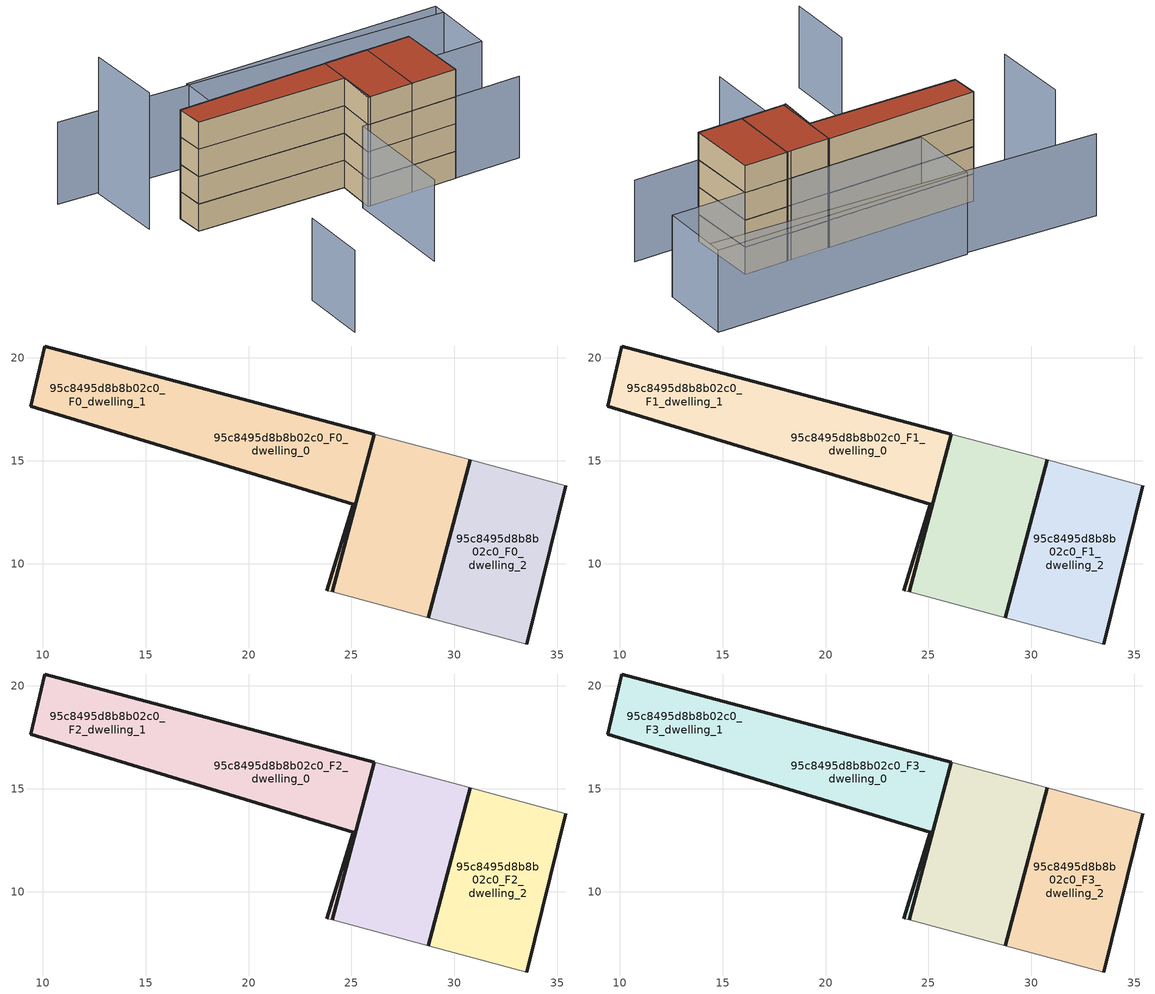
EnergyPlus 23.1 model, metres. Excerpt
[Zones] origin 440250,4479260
95c8495d8b8b02c0_F0_dwelling_0
 floor ground (EU_floor_Construction): 24.06,8.63 26.1,16.29 10.09,20.57 9.42,17.64 25.09,12.89 23.8,8.7 z0; 28.72,7.38 30.77,15.04 30.68,15.06 30.32,15.16 26.2,16.26 26.11,16.29 24.06,8.63 z0
 wall outside (EU_wall_Construction): 23.8,8.7 25.09,12.89 9.42,17.64 10.09,20.57 26.11,16.29 24.06,8.63 z0:3
 wall adiabatic (EU_wall_Construction): 24.06,8.63 23.8,8.7 z0:3
95c8495d8b8b02c0_F0_dwelling_1
 floor ground (EU_floor_Construction): 24.06,8.63 26.1,16.29 10.09,20.57 9.42,17.64 25.09,12.89 23.8,8.7 z0; 28.72,7.38 30.77,15.04 30.68,15.06 30.32,15.16 26.2,16.26 26.11,16.29 24.06,8.63 z0
 wall outside (EU_wall_Construction): 24.06,8.63 26.1,16.29 / 30.77,15.04 28.72,7.38 z0:3
 wall adiabatic (EU_wall_Construction): 26.1,16.29 26.2,16.26 30.32,15.16 30.68,15.06 30.77,15.04 / 28.72,7.38 24.06,8.63 z0:3
95c8495d8b8b02c0_F0_dwelling_2
 floor ground (EU_floor_Construction): 33.52,6.1 35.41,13.79 30.77,15.04 28.72,7.38 z0
 wall outside (EU_wall_Construction): 35.41,13.79 33.52,6.1 / 28.73,7.38 30.77,15.04 z0:3
 wall adiabatic (EU_wall_Construction): 33.52,6.1 28.72,7.38 / 30.77,15.04 35.41,13.79 z0:3
95c8495d8b8b02c0_F1_dwelling_0
 floor outside (EU_floor_Construction): 24.06,8.63 26.1,16.29 10.09,20.57 9.42,17.64 25.09,12.89 23.8,8.7 z3; 28.72,7.38 30.77,15.04 30.68,15.06 30.32,15.16 26.2,16.26 26.11,16.29 24.06,8.63 z3
 wall outside (EU_wall_Construction): 23.8,8.7 25.09,12.89 9.42,17.64 10.09,20.57 26.11,16.29 24.06,8.63 z3:6
 wall adiabatic (EU_wall_Construction): 24.06,8.63 23.8,8.7 z3:6
95c8495d8b8b02c0_F1_dwelling_1
 floor to 95c8495d8b8b02c0_F0_dwelling_1 (EU_floor_Construction): 24.06,8.63 26.11,16.29 10.09,20.57 9.42,17.64 25.09,12.89 23.8,8.7 z3; 28.72,7.38 30.77,15.04 30.68,15.06 30.32,15.16 26.2,16.26 26.11,16.29 24.06,8.63 z3
 wall outside (EU_wall_Construction): 24.06,8.63 26.1,16.29 / 30.77,15.04 28.72,7.38 z3:6
 wall adiabatic (EU_wall_Construction): 26.1,16.29 26.2,16.26 30.32,15.16 30.68,15.06 30.77,15.04 / 28.72,7.38 24.06,8.63 z3:6
95c8495d8b8b02c0_F1_dwelling_2
 floor to 95c8495d8b8b02c0_F0_dwelling_2 (EU_floor_Construction): 33.52,6.1 35.41,13.79 30.77,15.04 28.72,7.38 z3
 wall outside (EU_wall_Construction): 35.41,13.79 33.52,6.1 / 28.73,7.38 30.77,15.04 z3:6
 wall adiabatic (EU_wall_Construction): 33.52,6.1 28.72,7.38 / 30.77,15.04 35.41,13.79 z3:6
95c8495d8b8b02c0_F2_dwelling_0
 floor outside (EU_floor_Construction): 24.06,8.63 26.1,16.29 10.09,20.57 9.42,17.64 25.09,12.89 23.8,8.7 z6; 28.72,7.38 30.77,15.04 30.68,15.06 30.32,15.16 26.2,16.26 26.11,16.29 24.06,8.63 z6
 wall outside (EU_wall_Construction): 23.8,8.7 25.09,12.89 9.42,17.64 10.09,20.57 26.11,16.29 24.06,8.63 z6:9
 wall adiabatic (EU_wall_Construction): 24.06,8.63 23.8,8.7 z6:9
95c8495d8b8b02c0_F2_dwelling_1
 floor to 95c8495d8b8b02c0_F1_dwelling_1 (EU_floor_Construction): 24.06,8.63 26.11,16.29 10.09,20.57 9.42,17.64 25.09,12.89 23.8,8.7 z6; 28.72,7.38 30.77,15.04 30.68,15.06 30.32,15.16 26.2,16.26 26.11,16.29 24.06,8.63 z6
 wall outside (EU_wall_Construction): 24.06,8.63 26.1,16.29 / 30.77,15.04 28.72,7.38 z6:9
 wall adiabatic (EU_wall_Construction): 26.1,16.29 26.2,16.26 30.32,15.16 30.68,15.06 30.77,15.04 / 28.72,7.38 24.06,8.63 z6:9
95c8495d8b8b02c0_F2_dwelling_2
 floor to 95c8495d8b8b02c0_F1_dwelling_2 (EU_floor_Construction): 33.52,6.1 35.41,13.79 30.77,15.04 28.72,7.38 z6
 wall outside (EU_wall_Construction): 35.41,13.79 33.52,6.1 / 28.73,7.38 30.77,15.04 z6:9
 wall adiabatic (EU_wall_Construction): 33.52,6.1 28.72,7.38 / 30.77,15.04 35.41,13.79 z6:9
95c8495d8b8b02c0_F3_dwelling_0
 floor outside (EU_floor_Construction): 24.06,8.63 26.1,16.29 10.09,20.57 9.42,17.64 25.09,12.89 23.8,8.7 z9; 28.72,7.38 30.77,15.04 30.68,15.06 30.32,15.16 26.2,16.26 26.11,16.29 24.06,8.63 z9
 wall outside (EU_wall_Construction): 23.8,8.7 25.09,12.89 9.42,17.64 10.09,20.57 26.11,16.29 24.06,8.63 z9:12
 wall adiabatic (EU_wall_Construction): 24.06,8.63 23.8,8.7 z9:12
 roof outside (EU_roof_Construction): 26.11,16.29 24.06,8.63 23.8,8.7 25.09,12.89 9.42,17.64 10.09,20.57 z12; 30.32,15.16 30.68,15.06 30.77,15.04 28.72,7.38 24.06,8.63 26.11,16.29 26.2,16.26 z12
95c8495d8b8b02c0_F3_dwelling_1
 floor to 95c8495d8b8b02c0_F2_dwelling_1 (EU_floor_Construction): 24.06,8.63 26.11,16.29 10.09,20.57 9.42,17.64 25.09,12.89 23.8,8.7 z9; 28.72,7.38 30.77,15.04 30.68,15.06 30.32,15.16 26.2,16.26 26.11,16.29 24.06,8.63 z9
 wall outside (EU_wall_Construction): 24.06,8.63 26.1,16.29 / 30.77,15.04 28.72,7.38 z9:12
 wall adiabatic (EU_wall_Construction): 26.1,16.29 26.2,16.26 30.32,15.16 30.68,15.06 30.77,15.04 / 28.72,7.38 24.06,8.63 z9:12
 roof outside (EU_roof_Construction): 26.11,16.29 24.06,8.63 23.8,8.7 25.09,12.89 9.42,17.64 10.09,20.57 z12; 30.32,15.16 30.68,15.06 30.77,15.04 28.72,7.38 24.06,8.63 26.11,16.29 26.2,16.26 z12
95c8495d8b8b02c0_F3_dwelling_2
 floor to 95c8495d8b8b02c0_F2_dwelling_2 (EU_floor_Construction): 33.52,6.1 35.41,13.79 30.77,15.04 28.72,7.38 z9
 wall outside (EU_wall_Construction): 35.41,13.79 33.52,6.1 / 28.73,7.38 30.77,15.04 z9:12
 wall adiabatic (EU_wall_Construction): 33.52,6.1 28.72,7.38 / 30.77,15.04 35.41,13.79 z9:12
 roof outside (EU_roof_Construction): 35.41,13.79 33.52,6.1 28.72,7.38 30.77,15.04 z12
shading: 4.61,-6.63 6.57,0.53 / 20.01,-3.14 23.3,8.93 / 23.3,8.93 40.56,4.22 / 45.07,17.91 4.41,31.25 / 18.28,27.02 45.52,19.31 / 45.52,19.31 43.31,11.49 / 43.31,11.49 16.06,19.19 / 16.06,19.19 18.28,27.02 z0:9; 8.54,29.71 6.56,21.43 z0:15
[Building]
EU S2 Campaign: North Axis=0; Terrain=City; Solar Distribution=FullExterior
[Site:Location]
Madrid: Latitude=40.5; Longitude=-3.5; Time Zone=1; Elevation=609
[SizingPeriod:WeatherFileDays]
AnnualSizingPeriod: Begin Month=1; Begin Day of Month=1; End Month=12; End Day of Month=31; Day of Week for Start Day=Monday; Use Weather File Daylight Saving Period=No; Use Weather File Rain and Snow Indicators=No
[MATERIAL]
EU_InternalMass_Material: Roughness=MediumRough; Thickness=0.1; Conductivity=1; Density=1800; Specific Heat=900; Thermal Absorptance=0.9; Solar Absorptance=0.7; Visible Absorptance=0.7
[MATERIAL:NOMASS] Roughness=MediumRough; Thermal Absorptance=0.9; Solar Absorptance=0.7; Visible Absorptance=0.7
Name | Thermal Resistance
EU_wall_NoMass; EU_roof_NoMass | 2.16768
EU_floor_NoMass | 1.14339
[CONSTRUCTION]
EU_wall_Construction: EU_wall_NoMass
EU_roof_Construction: EU_roof_NoMass
EU_floor_Construction: EU_floor_NoMass
EU_InternalMass_Construction: EU_InternalMass_Material
[ZONE] Type=1; Multiplier=1; Ceiling Height=autocalculate; Floor Area=autocalculate; Part of Total Floor Area=Yes
Name | Volume
95c8495d8b8b02c0_F0_dwelling_0; 95c8495d8b8b02c0_F1_dwelling_0; 95c8495d8b8b02c0_F2_dwelling_0; 95c8495d8b8b02c0_F3_dwelling_0; 95c8495d8b8b02c0_F0_dwelling_1 | 279.776
95c8495d8b8b02c0_F1_dwelling_1; 95c8495d8b8b02c0_F2_dwelling_1; 95c8495d8b8b02c0_F3_dwelling_1 | 279.794
95c8495d8b8b02c0_F0_dwelling_2; 95c8495d8b8b02c0_F1_dwelling_2; 95c8495d8b8b02c0_F2_dwelling_2; 95c8495d8b8b02c0_F3_dwelling_2 | 116.009
[INTERNALMASS] Construction=EU_InternalMass_Construction
Name | Zone or ZoneList | Surface Area
95c8495d8b8b02c0_F0_dwelling_0_EU_InternalMass | 95c8495d8b8b02c0_F0_dwelling_0 | 54.942
95c8495d8b8b02c0_F0_dwelling_1_EU_InternalMass | 95c8495d8b8b02c0_F0_dwelling_1 | 38.3259
95c8495d8b8b02c0_F0_dwelling_2_EU_InternalMass | 95c8495d8b8b02c0_F0_dwelling_2 | 38.6692
95c8495d8b8b02c0_F1_dwelling_0_EU_InternalMass | 95c8495d8b8b02c0_F1_dwelling_0 | 54.942
95c8495d8b8b02c0_F1_dwelling_1_EU_InternalMass | 95c8495d8b8b02c0_F1_dwelling_1 | 38.3259
95c8495d8b8b02c0_F1_dwelling_2_EU_InternalMass | 95c8495d8b8b02c0_F1_dwelling_2 | 38.6692
95c8495d8b8b02c0_F2_dwelling_0_EU_InternalMass | 95c8495d8b8b02c0_F2_dwelling_0 | 54.942
95c8495d8b8b02c0_F2_dwelling_1_EU_InternalMass | 95c8495d8b8b02c0_F2_dwelling_1 | 38.3259
95c8495d8b8b02c0_F2_dwelling_2_EU_InternalMass | 95c8495d8b8b02c0_F2_dwelling_2 | 38.6692
95c8495d8b8b02c0_F3_dwelling_0_EU_InternalMass | 95c8495d8b8b02c0_F3_dwelling_0 | 54.942
95c8495d8b8b02c0_F3_dwelling_1_EU_InternalMass | 95c8495d8b8b02c0_F3_dwelling_1 | 38.3259
95c8495d8b8b02c0_F3_dwelling_2_EU_InternalMass | 95c8495d8b8b02c0_F3_dwelling_2 | 38.6692
[OTHEREQUIPMENT] Fuel Type=Electricity; Design Level Calculation Method=Watts/Area; Power per Zone Floor Area=1; Fraction Latent=0; Fraction Radiant=0; Fraction Lost=0; Carbon Dioxide Generation Rate=0; EndUse Subcategory=EU_Step8_InternalGains
Name | Zone or ZoneList or Space or SpaceList | Schedule
EU_Step8_InternalGain_95c8495d8b8b02c0_F0_dwelling_0_f000 | 95c8495d8b8b02c0_F0_dwelling_0 | EU_Step8_GainSchedule_95c8495d8b8b02c0_F0_dwelling_0_f000
EU_Step8_InternalGain_95c8495d8b8b02c0_F0_dwelling_1_f000 | 95c8495d8b8b02c0_F0_dwelling_1 | EU_Step8_GainSchedule_95c8495d8b8b02c0_F0_dwelling_1_f000
EU_Step8_InternalGain_95c8495d8b8b02c0_F0_dwelling_2_f000 | 95c8495d8b8b02c0_F0_dwelling_2 | EU_Step8_GainSchedule_95c8495d8b8b02c0_F0_dwelling_2_f000
EU_Step8_InternalGain_95c8495d8b8b02c0_F1_dwelling_0_f000 | 95c8495d8b8b02c0_F1_dwelling_0 | EU_Step8_GainSchedule_95c8495d8b8b02c0_F1_dwelling_0_f000
EU_Step8_InternalGain_95c8495d8b8b02c0_F1_dwelling_1_f000 | 95c8495d8b8b02c0_F1_dwelling_1 | EU_Step8_GainSchedule_95c8495d8b8b02c0_F1_dwelling_1_f000
EU_Step8_InternalGain_95c8495d8b8b02c0_F1_dwelling_2_f000 | 95c8495d8b8b02c0_F1_dwelling_2 | EU_Step8_GainSchedule_95c8495d8b8b02c0_F1_dwelling_2_f000
EU_Step8_InternalGain_95c8495d8b8b02c0_F2_dwelling_0_f000 | 95c8495d8b8b02c0_F2_dwelling_0 | EU_Step8_GainSchedule_95c8495d8b8b02c0_F2_dwelling_0_f000
EU_Step8_InternalGain_95c8495d8b8b02c0_F2_dwelling_1_f000 | 95c8495d8b8b02c0_F2_dwelling_1 | EU_Step8_GainSchedule_95c8495d8b8b02c0_F2_dwelling_1_f000
EU_Step8_InternalGain_95c8495d8b8b02c0_F2_dwelling_2_f000 | 95c8495d8b8b02c0_F2_dwelling_2 | EU_Step8_GainSchedule_95c8495d8b8b02c0_F2_dwelling_2_f000
EU_Step8_InternalGain_95c8495d8b8b02c0_F3_dwelling_0_f000 | 95c8495d8b8b02c0_F3_dwelling_0 | EU_Step8_GainSchedule_95c8495d8b8b02c0_F3_dwelling_0_f000
EU_Step8_InternalGain_95c8495d8b8b02c0_F3_dwelling_1_f000 | 95c8495d8b8b02c0_F3_dwelling_1 | EU_Step8_GainSchedule_95c8495d8b8b02c0_F3_dwelling_1_f000
EU_Step8_InternalGain_95c8495d8b8b02c0_F3_dwelling_2_f000 | 95c8495d8b8b02c0_F3_dwelling_2 | EU_Step8_GainSchedule_95c8495d8b8b02c0_F3_dwelling_2_f000
[ZONEVENTILATION:DESIGNFLOWRATE] Schedule=EU_AlwaysOn; Design Flow Rate Calculation Method=AirChanges/Hour; Air Changes per Hour=0.480546; Ventilation Type=Natural; Fan Pressure Rise=0; Fan Total Efficiency=1; Constant Term Coefficient=1; Temperature Term Coefficient=0; Velocity Term Coefficient=0; Velocity Squared Term Coefficient=0; Minimum Indoor Temperature=-100; Maximum Indoor Temperature=100; Delta Temperature=-100; Minimum Outdoor Temperature=-100; Maximum Outdoor Temperature=100; Maximum Wind Speed=40
Name | Zone or ZoneList or Space or SpaceList
EU_ConstantAir_95c8495d8b8b02c0_F0_dwelling_0 | 95c8495d8b8b02c0_F0_dwelling_0
EU_ConstantAir_95c8495d8b8b02c0_F0_dwelling_1 | 95c8495d8b8b02c0_F0_dwelling_1
EU_ConstantAir_95c8495d8b8b02c0_F0_dwelling_2 | 95c8495d8b8b02c0_F0_dwelling_2
EU_ConstantAir_95c8495d8b8b02c0_F1_dwelling_0 | 95c8495d8b8b02c0_F1_dwelling_0
EU_ConstantAir_95c8495d8b8b02c0_F1_dwelling_1 | 95c8495d8b8b02c0_F1_dwelling_1
EU_ConstantAir_95c8495d8b8b02c0_F1_dwelling_2 | 95c8495d8b8b02c0_F1_dwelling_2
EU_ConstantAir_95c8495d8b8b02c0_F2_dwelling_0 | 95c8495d8b8b02c0_F2_dwelling_0
EU_ConstantAir_95c8495d8b8b02c0_F2_dwelling_1 | 95c8495d8b8b02c0_F2_dwelling_1
EU_ConstantAir_95c8495d8b8b02c0_F2_dwelling_2 | 95c8495d8b8b02c0_F2_dwelling_2
EU_ConstantAir_95c8495d8b8b02c0_F3_dwelling_0 | 95c8495d8b8b02c0_F3_dwelling_0
EU_ConstantAir_95c8495d8b8b02c0_F3_dwelling_1 | 95c8495d8b8b02c0_F3_dwelling_1
EU_ConstantAir_95c8495d8b8b02c0_F3_dwelling_2 | 95c8495d8b8b02c0_F3_dwelling_2
[HVACTEMPLATE:THERMOSTAT] Constant Heating Setpoint=20; Constant Cooling Setpoint=50
EU_HeatOnly_95c8495d8b8b02c0_F0_dwelling_0; EU_HeatOnly_95c8495d8b8b02c0_F0_dwelling_1; EU_HeatOnly_95c8495d8b8b02c0_F0_dwelling_2; EU_HeatOnly_95c8495d8b8b02c0_F1_dwelling_0; EU_HeatOnly_95c8495d8b8b02c0_F1_dwelling_1; EU_HeatOnly_95c8495d8b8b02c0_F1_dwelling_2; EU_HeatOnly_95c8495d8b8b02c0_F2_dwelling_0; EU_HeatOnly_95c8495d8b8b02c0_F2_dwelling_1; EU_HeatOnly_95c8495d8b8b02c0_F2_dwelling_2; EU_HeatOnly_95c8495d8b8b02c0_F3_dwelling_0; EU_HeatOnly_95c8495d8b8b02c0_F3_dwelling_1; EU_HeatOnly_95c8495d8b8b02c0_F3_dwelling_2
[HVACTEMPLATE:ZONE:IDEALLOADSAIRSYSTEM] System Availability Schedule=EU_AlwaysOn; Maximum Heating Supply Air Temperature=50; Minimum Cooling Supply Air Temperature=13; Maximum Heating Supply Air Humidity Ratio=0.0156; Minimum Cooling Supply Air Humidity Ratio=0.0077; Heating Limit=NoLimit; Cooling Limit=NoLimit; Heating Availability Schedule=EU_AlwaysOn; Cooling Availability Schedule=EU_CoolingOff; Dehumidification Control Type=ConstantSensibleHeatRatio; Cooling Sensible Heat Ratio=0.7; Dehumidification Setpoint=60; Humidification Control Type=None; Humidification Setpoint=30; Outdoor Air Method=None; Outdoor Air Flow Rate per Person=0.00944; Outdoor Air Flow Rate per Zone Floor Area=0; Outdoor Air Flow Rate per Zone=0; Demand Controlled Ventilation Type=None; Outdoor Air Economizer Type=NoEconomizer; Heat Recovery Type=None; Sensible Heat Recovery Effectiveness=0.7; Latent Heat Recovery Effectiveness=0.65
Name | Template Thermostat
95c8495d8b8b02c0_F0_dwelling_0 | EU_HeatOnly_95c8495d8b8b02c0_F0_dwelling_0
95c8495d8b8b02c0_F0_dwelling_1 | EU_HeatOnly_95c8495d8b8b02c0_F0_dwelling_1
95c8495d8b8b02c0_F0_dwelling_2 | EU_HeatOnly_95c8495d8b8b02c0_F0_dwelling_2
95c8495d8b8b02c0_F1_dwelling_0 | EU_HeatOnly_95c8495d8b8b02c0_F1_dwelling_0
95c8495d8b8b02c0_F1_dwelling_1 | EU_HeatOnly_95c8495d8b8b02c0_F1_dwelling_1
95c8495d8b8b02c0_F1_dwelling_2 | EU_HeatOnly_95c8495d8b8b02c0_F1_dwelling_2
95c8495d8b8b02c0_F2_dwelling_0 | EU_HeatOnly_95c8495d8b8b02c0_F2_dwelling_0
95c8495d8b8b02c0_F2_dwelling_1 | EU_HeatOnly_95c8495d8b8b02c0_F2_dwelling_1
95c8495d8b8b02c0_F2_dwelling_2 | EU_HeatOnly_95c8495d8b8b02c0_F2_dwelling_2
95c8495d8b8b02c0_F3_dwelling_0 | EU_HeatOnly_95c8495d8b8b02c0_F3_dwelling_0
95c8495d8b8b02c0_F3_dwelling_1 | EU_HeatOnly_95c8495d8b8b02c0_F3_dwelling_1
95c8495d8b8b02c0_F3_dwelling_2 | EU_HeatOnly_95c8495d8b8b02c0_F3_dwelling_2
[SIZING:ZONE] Zone Cooling Design Supply Air Temperature Input Method=SupplyAirTemperature; Zone Cooling Design Supply Air Temperature=13; Zone Heating Design Supply Air Temperature Input Method=SupplyAirTemperature; Zone Heating Design Supply Air Temperature=50; Zone Cooling Design Supply Air Humidity Ratio=0.008; Zone Heating Design Supply Air Humidity Ratio=0.008; Cooling Design Air Flow Method=DesignDay; Cooling Design Air Flow Rate=0; Cooling Minimum Air Flow per Zone Floor Area=0.000762; Cooling Minimum Air Flow=0; Cooling Minimum Air Flow Fraction=0.2; Heating Design Air Flow Method=DesignDay; Heating Design Air Flow Rate=0; Heating Maximum Air Flow per Zone Floor Area=0.002032; Heating Maximum Air Flow=0.141576; Heating Maximum Air Flow Fraction=0.3; Account for Dedicated Outdoor Air System=No; Dedicated Outdoor Air System Control Strategy=NeutralSupplyAir; Dedicated Outdoor Air Low Setpoint Temperature for Design=autosize; Dedicated Outdoor Air High Setpoint Temperature for Design=autosize; Zone Load Sizing Method=Sensible Load Only No Latent Load; Zone Latent Cooling Design Supply Air Humidity Ratio Input Method=HumidityRatioDifference; Zone Cooling Design Supply Air Humidity Ratio Difference=0.005; Zone Latent Heating Design Supply Air Humidity Ratio Input Method=HumidityRatioDifference; Zone Humidification Design Supply Air Humidity Ratio Difference=0.005
95c8495d8b8b02c0_F0_dwelling_0; 95c8495d8b8b02c0_F0_dwelling_1; 95c8495d8b8b02c0_F0_dwelling_2; 95c8495d8b8b02c0_F1_dwelling_0; 95c8495d8b8b02c0_F1_dwelling_1; 95c8495d8b8b02c0_F1_dwelling_2; 95c8495d8b8b02c0_F2_dwelling_0; 95c8495d8b8b02c0_F2_dwelling_1; 95c8495d8b8b02c0_F2_dwelling_2; 95c8495d8b8b02c0_F3_dwelling_0; 95c8495d8b8b02c0_F3_dwelling_1; 95c8495d8b8b02c0_F3_dwelling_2
[SCHEDULE:CONSTANT]
Name | Hourly Value
EU_AlwaysOn | 1
EU_CoolingOff | 0
[SCHEDULE:FILE] Column Number=1; Rows to Skip at Top=0; Number of Hours of Data=8760; Column Separator=Comma; Interpolate to Timestep=No; Minutes per Item=60; Adjust Schedule for Daylight Savings=Yes
Name | File
EU_Step8_GainSchedule_95c8495d8b8b02c0_F0_dwelling_0_f000 | ../../schedules/95c8495d8b8b02c0/95c8495d8b8b02c0_F0_dwelling_0_f000_gain.csv
EU_Step8_GainSchedule_95c8495d8b8b02c0_F0_dwelling_1_f000 | ../../schedules/95c8495d8b8b02c0/95c8495d8b8b02c0_F0_dwelling_1_f000_gain.csv
EU_Step8_GainSchedule_95c8495d8b8b02c0_F0_dwelling_2_f000 | ../../schedules/95c8495d8b8b02c0/95c8495d8b8b02c0_F0_dwelling_2_f000_gain.csv
EU_Step8_GainSchedule_95c8495d8b8b02c0_F1_dwelling_0_f000 | ../../schedules/95c8495d8b8b02c0/95c8495d8b8b02c0_F1_dwelling_0_f000_gain.csv
EU_Step8_GainSchedule_95c8495d8b8b02c0_F1_dwelling_1_f000 | ../../schedules/95c8495d8b8b02c0/95c8495d8b8b02c0_F1_dwelling_1_f000_gain.csv
EU_Step8_GainSchedule_95c8495d8b8b02c0_F1_dwelling_2_f000 | ../../schedules/95c8495d8b8b02c0/95c8495d8b8b02c0_F1_dwelling_2_f000_gain.csv
EU_Step8_GainSchedule_95c8495d8b8b02c0_F2_dwelling_0_f000 | ../../schedules/95c8495d8b8b02c0/95c8495d8b8b02c0_F2_dwelling_0_f000_gain.csv
EU_Step8_GainSchedule_95c8495d8b8b02c0_F2_dwelling_1_f000 | ../../schedules/95c8495d8b8b02c0/95c8495d8b8b02c0_F2_dwelling_1_f000_gain.csv
EU_Step8_GainSchedule_95c8495d8b8b02c0_F2_dwelling_2_f000 | ../../schedules/95c8495d8b8b02c0/95c8495d8b8b02c0_F2_dwelling_2_f000_gain.csv
EU_Step8_GainSchedule_95c8495d8b8b02c0_F3_dwelling_0_f000 | ../../schedules/95c8495d8b8b02c0/95c8495d8b8b02c0_F3_dwelling_0_f000_gain.csv
EU_Step8_GainSchedule_95c8495d8b8b02c0_F3_dwelling_1_f000 | ../../schedules/95c8495d8b8b02c0/95c8495d8b8b02c0_F3_dwelling_1_f000_gain.csv
EU_Step8_GainSchedule_95c8495d8b8b02c0_F3_dwelling_2_f000 | ../../schedules/95c8495d8b8b02c0/95c8495d8b8b02c0_F3_dwelling_2_f000_gain.csv
